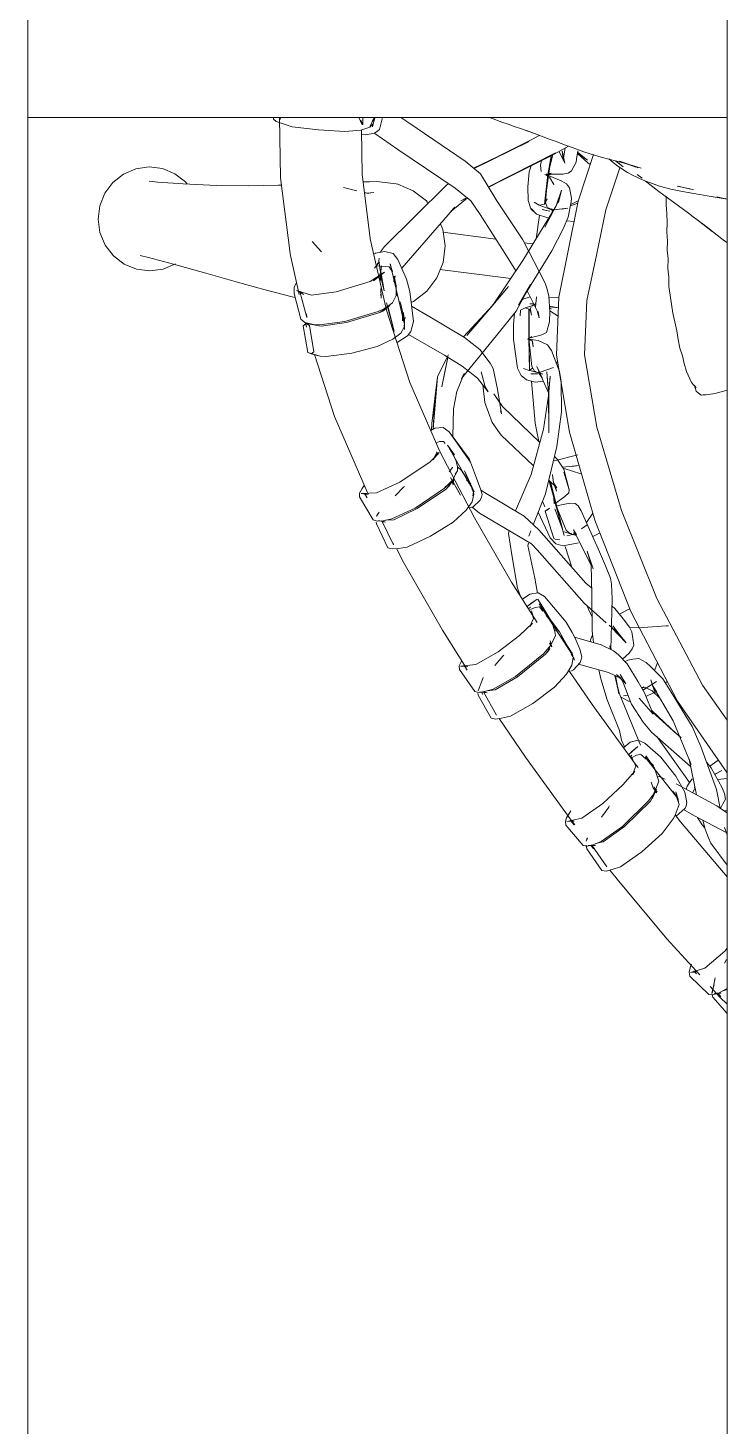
# Model space of a CAD drawing. Header units: millimetres. Extents: x -67152 to -48359, y -6192 to 21191.
# Drawn here: x -64754 to -64482, y 1836 to 2379 of the extents above; entities that cross this region are included whole.
import ezdxf

# ---------------------------------------------------------------- set-up
doc = ezdxf.new("R2010")
doc.units = ezdxf.units.MM
doc.layers.add('G-IMPT', color=8, linetype='Continuous', lineweight=9)
doc.layers.add('I-FURN', color=30, linetype='Continuous', lineweight=9)

# ---------------------------------------------------------------- blocks, each defined once
blk = doc.blocks.new('PM_001 - PM_001-3564975-Nivel 1 Oficinas')
at = {"layer": 'I-FURN'}
for p, q in [((1257.14, -1900), (1257.14, 400)), ((1528.57, 400), (1528.57, -1900)), ((1528.57, -1400), (1257.14, -1400))]:
    blk.add_line(p, q, dxfattribs=at)
blk = doc.blocks.new('S_009 - SILLON_ICV__DWG-V26-Nivel 1 Oficinas')
at = {"layer": 'G-IMPT'}
for p, q in [((285.89, 307.85), (290.72, 309.78)), ((295.9, 310.41), (290.72, 309.78)), ((301.09, 309.64), (295.9, 310.41)), ((305.92, 307.59), (301.09, 309.64)), ((281.75, 304.71), (278.55, 300.61)), ((281.75, 304.71), (285.89, 307.85)), ((305.92, 307.59), (310.06, 304.34)), ((310.06, 304.34), (313.26, 300.15)), ((276.56, 295.79), (278.55, 300.61)), ((283.51, 298.19), (285.63, 300.75)), ((315.25, 295.28), (313.26, 300.15)), ((276.56, 295.79), (275.87, 290.61)), ((283.51, 298.19), (276.98, 290.68)), ((315.94, 290.08), (315.25, 295.28)), ((268.3, 281.1), (276.98, 290.68)), ((276.02, 289.51), (275.87, 290.61)), ((315.94, 290.08), (315.25, 284.9)), ((232.34, 282.44), (248.62, 265.6)), ((234.47, 283.71), (233.99, 284.09)), ((234.47, 283.71), (234.32, 282.31)), ((306.77, 280.03), (308.5, 282.89)), ((313.26, 280.09), (315.25, 284.9)), ((231.43, 276.4), (234.32, 282.31)), ((232.27, 282.09), (233.01, 281.81)), ((232.28, 282.38), (233.01, 281.81)), ((259.73, 272.32), (268.3, 281.1)), ((301.78, 271.33), (306.77, 280.03)), ((310.07, 275.98), (313.26, 280.09)), ((231.43, 276.4), (225.06, 268.34)), ((259.73, 272.32), (251.35, 264.26)), ((301.09, 270.91), (305.93, 272.84)), ((310.07, 275.98), (305.93, 272.84)), ((218.25, 260.76), (225.06, 268.34)), ((295.36, 260.01), (301.78, 271.33)), ((218.25, 260.76), (213.43, 256.66)), ((248.62, 265.6), (266.82, 242.22)), ((251.35, 264.26), (250.36, 263.36)), ((208.35, 254.99), (206.32, 256.12)), ((207.25, 256.08), (206.33, 256.43)), ((206.33, 256.43), (207.96, 255.91)), ((206.9, 256.01), (209.45, 254.38)), ((207.25, 256.08), (209.83, 255.13)), ((211.44, 257.56), (209.47, 259.57)), ((210.19, 255.07), (213.43, 256.66)), ((210.54, 260.64), (211.66, 257.85)), ((211.44, 257.56), (210.76, 259.43)), ((225.31, 244.08), (213.19, 256.57)), ((213.46, 254.04), (214.33, 255.4)), ((295.36, 260.01), (289.35, 249.26)), ((208.18, 251.78), (204.07, 254.17)), ((208.18, 251.78), (208.97, 251.86)), ((210.19, 255.07), (208.35, 254.99)), ((210.59, 251.9), (208.65, 241.16)), ((208.95, 254.73), (209.45, 254.38)), ((210.61, 252.06), (208.97, 251.86)), ((213.46, 254.04), (210.61, 252.06)), ((193.37, 219.52), (198.38, 245.52)), ((199.03, 249.13), (198.38, 245.52)), ((233.97, 245.7), (231.29, 241.14)), ((289.35, 249.26), (283.64, 239.15)), ((203.52, 214.91), (208.65, 241.16)), ((225.28, 240.15), (223.22, 238.14)), ((225.28, 240.15), (227.05, 241.85)), ((241.27, 223.58), (225.31, 244.08)), ((257.67, 234.07), (257.4, 239.44)), ((267.29, 241.55), (266.82, 242.22)), ((267.29, 241.55), (275.57, 228.43)), ((278.12, 229.75), (283.64, 239.15)), ((218.55, 232.22), (222.52, 237.35)), ((222.52, 237.35), (223.22, 238.14)), ((227.01, 235.96), (228.99, 237.65)), ((228.88, 237.39), (227.01, 235.96)), ((228.68, 237.08), (229.62, 238.54)), ((228.68, 237.08), (229.71, 238.42)), ((228.99, 237.65), (229.67, 238.48)), ((215.76, 225.7), (218.22, 231.67)), ((218.22, 231.67), (218.55, 232.22)), ((272.34, 224.85), (275.2, 230.29)), ((273.47, 232.36), (275.04, 231.81)), ((274.4, 227.29), (275.2, 230.29)), ((274.54, 229.11), (274.4, 227.29)), ((279.76, 220.11), (274.54, 229.11)), ((276.63, 230.17), (275.04, 231.81)), ((281.89, 221.17), (276.63, 230.17)), ((277.47, 228.73), (278.12, 229.75)), ((172.51, 220.17), (174.36, 224.12)), ((174.67, 224.77), (174.36, 224.12)), ((214.89, 219.29), (215.76, 225.7)), ((255.91, 200.2), (240.79, 224.25)), ((240.79, 224.25), (241.27, 223.58)), ((264.68, 219.04), (272.34, 224.85)), ((171.46, 217.85), (170.37, 215.58)), ((171.46, 217.85), (172.51, 220.17)), ((193.37, 219.52), (192.63, 211.75)), ((205.49, 218.1), (204.11, 217.92)), ((205.49, 218.1), (238.96, 218.17)), ((214.89, 219.29), (215, 218.5)), ((238.96, 218.17), (241.56, 217.84)), ((243.29, 218.83), (240.26, 216.73)), ((243.29, 218.83), (243.73, 219.02)), ((252.51, 212.5), (264.68, 219.04)), ((278.22, 213.76), (281.66, 218.61)), ((279.76, 220.11), (278.86, 221.13)), ((279.92, 216.27), (281.73, 219.24)), ((281.25, 217.16), (281.66, 218.61)), ((281.66, 218.61), (281.41, 218.38)), ((281.55, 218.95), (282.48, 217.48)), ((281.66, 218.61), (283.05, 218.71)), ((281.89, 221.17), (281.73, 219.24)), ((289.08, 210.14), (283.05, 218.71)), ((166.26, 207.07), (169.26, 213.32)), ((192.95, 215.09), (168.49, 206.97)), ((170.37, 215.58), (169.26, 213.32)), ((170.41, 207.4), (192.97, 215.29)), ((170.41, 207.4), (192.95, 215.06)), ((203.52, 214.91), (202.74, 207.06)), ((238.58, 213.92), (240.26, 216.73)), ((238.84, 210.99), (238.58, 213.92)), ((242.13, 211.85), (243.64, 209.06)), ((242.13, 211.85), (254.89, 191.32)), ((244.27, 212.53), (243.25, 211.35)), ((244.43, 215.8), (243.61, 216.56)), ((244.43, 215.8), (249.3, 209.32)), ((246.52, 215.13), (244.45, 212.73)), ((244.58, 215.38), (245.57, 215.51)), ((247.67, 215.08), (244.58, 215.38)), ((246.81, 212.3), (245.13, 213.73)), ((245.13, 213.73), (247.83, 211.75)), ((246.01, 211.25), (252.51, 212.5)), ((246.81, 212.3), (251.27, 206.1)), ((270.26, 207.77), (278.22, 213.76)), ((270.46, 208.54), (278.3, 214.6)), ((278.3, 214.6), (279.92, 216.27)), ((281.25, 217.16), (287.29, 208.61)), ((168.16, 211.07), (165.23, 204.79)), ((168.49, 206.97), (165.73, 206.1)), ((168.16, 211.07), (166.26, 207.07)), ((195.55, 199.99), (192.63, 211.75)), ((203.83, 200.75), (202.74, 207.06)), ((202.9, 208.66), (203.79, 208.94)), ((203.34, 209.1), (205.46, 209.79)), ((205.46, 209.79), (203.37, 209.09)), ((211.07, 209.6), (203.79, 208.94)), ((208.79, 209.68), (211.07, 209.6)), ((208.79, 209.68), (240.21, 207.51)), ((218.2, 206.88), (217.3, 209.09)), ((222.15, 201.73), (218.2, 206.88)), ((238.84, 210.99), (241.89, 203.26)), ((243.64, 209.06), (243.25, 211.35)), ((246.12, 205.91), (244.11, 207.24)), ((246.5, 204.2), (244.41, 207.42)), ((246.12, 205.91), (244.41, 207.42)), ((246.01, 211.25), (251.35, 211.8)), ((247.83, 211.75), (251.35, 211.8)), ((249.33, 210.37), (247.83, 211.75)), ((249.42, 210.01), (247.83, 211.75)), ((249.3, 209.32), (251.27, 206.1)), ((254.09, 204.93), (251.51, 207.74)), ((270.26, 207.77), (258.34, 201.37)), ((270.46, 208.54), (258.5, 202.11)), ((289.08, 210.14), (286.71, 205.73)), ((288.47, 208.84), (286.71, 205.73)), ((288.56, 208.83), (286.71, 205.73)), ((288.56, 208.83), (287.29, 208.61)), ((299.38, 185.2), (287.8, 207.81)), ((289.08, 210.14), (288.47, 208.84)), ((289.08, 210.14), (288.56, 208.83)), ((164.2, 202.51), (163.16, 200.25)), ((165.23, 204.79), (164.2, 202.51)), ((166.3, 197.06), (194.04, 206.07)), ((166.3, 197.06), (194.09, 205.87)), ((194.06, 205.98), (168.31, 197.37)), ((206.34, 189.72), (218.98, 206.09)), ((222.15, 201.73), (227.27, 197.75)), ((244.32, 198.95), (241.89, 203.26)), ((246.5, 204.2), (249.13, 201.55)), ((248.9, 201.76), (248.91, 200.95)), ((249.13, 201.55), (252.2, 200.54)), ((253.02, 206.15), (254.09, 204.93)), ((258.34, 201.37), (253.67, 200.57)), ((257.35, 200.99), (253.67, 200.57)), ((257.25, 196.52), (253.87, 202.22)), ((254.34, 201), (255.5, 200.92)), ((254.34, 201), (259.67, 192.25)), ((254.45, 200.89), (255.98, 201.2)), ((255.5, 200.92), (257.35, 200.99)), ((255.98, 201.2), (258.5, 202.11)), ((277.26, 197.94), (285.15, 204.01)), ((286.71, 205.73), (285.15, 204.01)), ((161.1, 195.73), (160.06, 193.47)), ((160.87, 195.19), (168.31, 197.37)), ((161.1, 195.73), (162.13, 197.99)), ((163.16, 200.25), (162.13, 197.99)), ((166.18, 192.84), (162.32, 195.62)), ((163.86, 195.76), (166.18, 192.84)), ((163.86, 195.76), (166.53, 191.65)), ((164.93, 196.38), (166.53, 191.65)), ((174.33, 193.16), (167.63, 197.18)), ((168.34, 197.23), (174.33, 193.16)), ((168.63, 196.95), (183.36, 185.96)), ((173.79, 197.66), (172.24, 198.69)), ((173.79, 197.66), (175.28, 195.84)), ((176.54, 200.13), (178.67, 199.01)), ((183.17, 195.22), (178.67, 199.01)), ((195.55, 199.99), (199.2, 182.09)), ((207.79, 183.37), (203.83, 200.75)), ((230.09, 196.75), (214.95, 177.14)), ((227.27, 197.75), (233.25, 195.25)), ((244.32, 198.95), (251.61, 189.69)), ((246.07, 195.18), (246.99, 195.55)), ((250.04, 198.31), (249.8, 198.92)), ((250.04, 198.31), (253.82, 192.43)), ((254.45, 200.89), (252.2, 200.54)), ((255.91, 200.2), (269.31, 173.89)), ((259.67, 192.25), (257.25, 196.52)), ((277.26, 197.94), (268.46, 192.74)), ((160.06, 193.47), (158.18, 189.45)), ((159.51, 186.18), (160.02, 191.11)), ((159.51, 186.18), (160.24, 190.94)), ((159.58, 191.44), (162.17, 189.5)), ((160.4, 190.82), (160.16, 185.39)), ((173.95, 192.97), (170.15, 189.13)), ((174.4, 192.64), (172.24, 187.49)), ((173.05, 192.67), (174.66, 193.68)), ((174.04, 192.91), (173.6, 192.36)), ((174.66, 193.68), (174.31, 193.26)), ((182.68, 186.08), (174.33, 193.16)), ((174.33, 193.16), (183.36, 185.96)), ((175.14, 194.02), (174.47, 192.8)), ((175.14, 194.02), (174.66, 191.97)), ((175.38, 188.73), (174.66, 191.97)), ((183.17, 195.22), (186.94, 191.4)), ((186.94, 191.4), (188.43, 188.42)), ((233.25, 195.25), (239.66, 194.36)), ((239.66, 194.36), (246.07, 195.18)), ((245.89, 186.44), (247.89, 194.42)), ((254.17, 192.25), (251.79, 194.88)), ((253.91, 192.56), (251.79, 194.88)), ((252.7, 193.22), (254.08, 192.3)), ((252.77, 194.46), (254.46, 192.87)), ((252.77, 194.46), (253.46, 193.68)), ((253.82, 192.43), (255.47, 190.8)), ((254.17, 192.25), (254.89, 191.32)), ((254.89, 191.32), (254.4, 191.75)), ((254.89, 191.32), (255.44, 191.12)), ((258.23, 189.97), (255.47, 190.8)), ((256.29, 189.94), (255.49, 190.82)), ((255.63, 190.6), (256.29, 189.94)), ((262.16, 190.45), (258.23, 189.97)), ((262.16, 190.45), (268.46, 192.74)), ((157.1, 187.21), (154.93, 183.35)), ((156.36, 186.14), (173.26, 177.52)), ((157.1, 187.21), (158.18, 189.45)), ((160.16, 185.39), (160.02, 184.27)), ((162.17, 189.5), (163.23, 188.76)), ((163.23, 188.76), (166.86, 187.65)), ((166.86, 187.65), (168.39, 187.98)), ((170.15, 189.13), (168.39, 187.98)), ((172.24, 187.49), (171.76, 185.44)), ((171.76, 185.44), (172.03, 183.59)), ((179.03, 182.53), (174.95, 185.11)), ((174.95, 185.11), (180.64, 182.19)), ((175.38, 188.73), (175.11, 189.54)), ((181.16, 186.7), (183.28, 185.79)), ((182.68, 186.08), (183.44, 184.36)), ((185.08, 187.1), (182.71, 181.7)), ((185.08, 187.1), (183.28, 185.79)), ((183.82, 182.57), (185.45, 185.11)), ((185.08, 187.1), (184.85, 186.63)), ((184.94, 184.23), (185.45, 185.11)), ((185.08, 187.1), (185.65, 189.3)), ((186.05, 180.9), (188.38, 185.39)), ((188.38, 185.39), (188.25, 188.45)), ((188.25, 188.45), (188.3, 185.56)), ((188.43, 188.42), (188.3, 185.56)), ((241.95, 171.22), (245.89, 186.44)), ((251.61, 189.69), (255.07, 187.62)), ((252.36, 171.88), (256.54, 187.45)), ((257.25, 187.36), (255.07, 187.62)), ((261.93, 188.38), (257.25, 187.36)), ((299.38, 185.2), (311.14, 155.58)), ((154.93, 183.35), (150.26, 175.25)), ((153.36, 180.71), (153.12, 178.53)), ((172.03, 183.59), (174.35, 180.23)), ((175.44, 179.22), (174.35, 180.23)), ((178.09, 178.37), (182.49, 181.91)), ((179.99, 179.86), (178.09, 178.37)), ((178.44, 182.93), (180.64, 182.19)), ((178.44, 182.93), (189.66, 179.47)), ((204.76, 176.41), (180.64, 182.19)), ((180.64, 182.19), (189.66, 179.47)), ((182.53, 181.74), (182.77, 182.79)), ((182.77, 182.79), (183.29, 181.56)), ((182.86, 182.71), (183.52, 184.16)), ((183.82, 182.57), (184.94, 184.23)), ((195.18, 178.71), (187.76, 184.33)), ((199.57, 180.95), (197.42, 178.17)), ((204.95, 164), (199.2, 182.09)), ((209.58, 175.46), (207.79, 183.37)), ((150.26, 175.25), (147.01, 169.27)), ((151.01, 177.14), (148.16, 171.05)), ((149.07, 173.17), (151.01, 177.14)), ((149.93, 175.15), (149.92, 175.12)), ((152.01, 178.35), (151.52, 174.53)), ((151.91, 178.18), (151.52, 174.53)), ((151.89, 171.9), (152.79, 176.27)), ((168.04, 167.52), (152.78, 175.18)), ((152.79, 176.27), (153.12, 178.53)), ((176.33, 178.61), (173.22, 177.56)), ((189.13, 166.96), (173.26, 177.52)), ((173.92, 177.08), (176.71, 178.36)), ((175.44, 179.22), (180.43, 175.83)), ((181.95, 175.24), (180.03, 173.02)), ((180.43, 175.83), (185.1, 174.01)), ((194.17, 171.06), (185.1, 174.01)), ((204.76, 176.41), (225.37, 172.36)), ((214.95, 177.14), (213.11, 174.77)), ((269.31, 173.89), (280.05, 146.66)), ((149.07, 173.17), (147.01, 169.27)), ((147.88, 170.86), (147.73, 170.17)), ((148.16, 171.05), (148.94, 172.85)), ((149.48, 166.29), (149.73, 168.64)), ((149.76, 165.44), (151.21, 169.71)), ((151.21, 169.71), (151.89, 171.9)), ((194.17, 171.06), (218.3, 165.34)), ((215.95, 173.22), (225.37, 172.36)), ((215.95, 173.22), (240.75, 171.22)), ((225.37, 172.36), (240.75, 171.22)), ((225.37, 172.36), (242.09, 171.75)), ((241.95, 171.22), (241.06, 163.68)), ((252.36, 171.88), (250.49, 164.1)), ((253.27, 170.28), (251.11, 170.9)), ((256.28, 167.59), (251.99, 170.34)), ((261.77, 164.01), (251.99, 170.33)), ((260.13, 167.87), (253.27, 170.28)), ((149.76, 165.44), (146.87, 159.27)), ((148.82, 163.37), (146.87, 159.27)), ((149.76, 165.44), (147.84, 161.33)), ((149.76, 165.44), (148.82, 163.37)), ((149.31, 164.48), (149.1, 162.46)), ((168.04, 167.52), (183.09, 157.69)), ((189.13, 166.96), (205.04, 156.4)), ((206.02, 161.92), (204.95, 164)), ((218.3, 165.34), (209.34, 167.75)), ((220.59, 164.29), (209.34, 167.75)), ((214.72, 158.68), (211.94, 166.85)), ((212.79, 164.34), (215.44, 165.72)), ((215.44, 165.72), (216.01, 165.75)), ((217.2, 162.75), (219.03, 163.4)), ((219.03, 163.4), (220.71, 161.95)), ((220.59, 164.29), (230.05, 163.3)), ((225.02, 161.38), (221.54, 164.19)), ((254.13, 160.81), (230.05, 163.3)), ((241.98, 157.1), (241.06, 163.68)), ((249.54, 156.48), (250.49, 164.1)), ((261.77, 164.01), (256.28, 167.59)), ((275.77, 154.74), (260.13, 167.87)), ((266.95, 162.65), (260.13, 167.87)), ((260.13, 167.87), (274.61, 156.57)), ((144.6, 155.33), (146.87, 159.27)), ((147.84, 161.33), (146.87, 159.27)), ((148.51, 158), (148.2, 155.66)), ((148.51, 158), (149.1, 162.46)), ((183.09, 157.69), (198.21, 147.89)), ((207.75, 159.09), (205.18, 156.28)), ((207.45, 159.43), (206.02, 161.92)), ((207.45, 159.43), (211.48, 154.96)), ((211.04, 162.74), (214.11, 160.12)), ((213.24, 161.07), (214.98, 161.43)), ((213.74, 161.55), (214.84, 162.6)), ((217.2, 162.75), (214.4, 161.17)), ((214.57, 158.2), (216.14, 156.18)), ((214.72, 158.68), (216.14, 156.18)), ((216.84, 160.81), (215.31, 161.32)), ((216.16, 160.89), (217.48, 158.97)), ((217.2, 162.75), (216.32, 160.95)), ((217.48, 158.97), (216.32, 160.95)), ((224.61, 153.32), (216.6, 161.37)), ((233.15, 144.32), (216.6, 161.37)), ((224.61, 153.32), (216.84, 160.81)), ((217.2, 162.75), (216.85, 162.52)), ((229.13, 157.26), (225.02, 161.38)), ((254.13, 160.81), (251.97, 161.42)), ((251.97, 161.42), (258.99, 158.52)), ((264.56, 154.7), (258.99, 158.52)), ((275.77, 154.74), (266.95, 162.65)), ((311.59, 157.86), (310.17, 158.09)), ((311.59, 157.86), (313.61, 157.32)), ((138.56, 148.9), (141.5, 153.65)), ((141.99, 154.44), (139.55, 150.72)), ((141.54, 153.71), (141.99, 154.44)), ((142.11, 151.51), (144.6, 155.33)), ((147.42, 150.98), (147.8, 153.32)), ((147.8, 153.32), (148.2, 155.66)), ((147.85, 154.72), (150.16, 152.34)), ((152.31, 149.75), (150.16, 152.34)), ((221.53, 141.14), (205.04, 156.4)), ((210.08, 156.51), (208.07, 153.61)), ((208.09, 153.58), (210.18, 156.4)), ((210.24, 155.28), (210.54, 156)), ((210.58, 155.95), (210.24, 155.28)), ((211.26, 155.2), (210.39, 151.46)), ((214.41, 152.24), (211.48, 154.96)), ((214.41, 152.24), (218.13, 150.13)), ((224.43, 153.3), (220.01, 150.84)), ((224.71, 153.01), (222.59, 150.18)), ((224.79, 153.5), (223.23, 153.04)), ((225.09, 153.51), (224.35, 151.73)), ((224.95, 153.24), (224.35, 151.73)), ((224.79, 153.5), (224.46, 153.25)), ((231.49, 144.83), (224.61, 153.32)), ((224.61, 153.32), (233.15, 144.32)), ((225.09, 153.51), (224.95, 153.24)), ((229.13, 157.26), (235.86, 148.3)), ((242.56, 154.86), (241.98, 157.1)), ((247.19, 148.02), (242.56, 154.86)), ((249.83, 152.09), (246.85, 157.28)), ((249.54, 156.48), (250.41, 149.83)), ((249.83, 152.09), (250.41, 149.83)), ((249.96, 153.28), (254.21, 147.8)), ((264.56, 154.7), (272.39, 147.31)), ((272.05, 149.58), (272.6, 152.4)), ((275, 154.52), (272.6, 152.4)), ((274.61, 156.57), (276.38, 154.91)), ((275, 154.52), (276.75, 155.02)), ((308.85, 152.75), (299.54, 149.26)), ((308.85, 152.75), (313.24, 156.83)), ((311.38, 154.85), (311.14, 155.58)), ((311.57, 154.54), (313.24, 156.83)), ((311.57, 154.54), (312.25, 155.91)), ((312.25, 155.91), (312.74, 153.92)), ((314.6, 156.31), (313.61, 157.32)), ((314.6, 156.31), (317.09, 146.24)), ((138.18, 145.98), (142.11, 151.51)), ((138.56, 148.9), (139.55, 150.72)), ((146.73, 146.28), (147.07, 148.63)), ((147.07, 148.63), (147.42, 150.98)), ((152.31, 149.75), (154.91, 147.1)), ((154.91, 147.1), (157.34, 144.74)), ((213.75, 133.54), (198.21, 147.89)), ((218.13, 150.13), (220.01, 150.84)), ((221.17, 146.42), (222.59, 150.18)), ((224.37, 151.61), (224.35, 151.73)), ((225.71, 149.87), (224.35, 151.73)), ((224.37, 151.61), (225.71, 149.87)), ((235.86, 148.3), (236.92, 145.28)), ((247.19, 148.02), (252.81, 140.21)), ((249.91, 145.45), (249.37, 147.71)), ((250.51, 141.84), (249.37, 147.71)), ((257.67, 140.3), (254.21, 147.8)), ((272.05, 149.58), (274.01, 136.66)), ((272.05, 149.58), (274.61, 135.32)), ((272.05, 149.58), (272.68, 145.96)), ((277.43, 149.56), (276.29, 148.44)), ((276.29, 148.44), (276.38, 147.51)), ((278.67, 150.16), (277.43, 149.56)), ((280.05, 146.66), (288.8, 118.94)), ((280.49, 146.68), (284.28, 146.27)), ((280.49, 146.68), (285.55, 146.51)), ((284.28, 146.27), (281.03, 147.28)), ((281.03, 147.28), (281.45, 146.57)), ((281.06, 147.57), (281.45, 146.57)), ((285.55, 146.51), (299.54, 149.26)), ((299.37, 146.86), (299.85, 146.83)), ((299.85, 146.83), (304.57, 146.82)), ((313.41, 146.72), (315.22, 146.29)), ((313.91, 146.75), (315.22, 146.29)), ((135.52, 142.28), (131.9, 137.19)), ((138.18, 145.98), (135.52, 142.28)), ((146.08, 141.57), (145.11, 134.75)), ((146.08, 141.57), (145.74, 139.22)), ((146.08, 141.57), (146.4, 143.93)), ((146.73, 146.28), (146.4, 143.93)), ((159.8, 141.94), (157.34, 144.74)), ((159.8, 141.94), (162.29, 139.62)), ((221.65, 143.78), (221.17, 146.42)), ((225.29, 135.82), (221.65, 143.78)), ((230.09, 143.49), (234.15, 132.98)), ((230.09, 143.49), (231.75, 138.84)), ((233.02, 144.13), (230.49, 139.68)), ((230.49, 139.68), (231.28, 141.49)), ((231.75, 138.84), (231.28, 141.49)), ((231.49, 144.83), (232.01, 142.86)), ((231.6, 142.29), (232.01, 142.86)), ((231.75, 144.13), (233.27, 144.45)), ((233.74, 143.04), (231.9, 141.15)), ((233.26, 142.48), (231.9, 141.15)), ((233.02, 144.13), (233.27, 144.45)), ((233.26, 142.48), (233.74, 143.04)), ((233.27, 144.45), (234.31, 146.62)), ((234.85, 139.62), (236.59, 142.63)), ((236.59, 142.63), (236.92, 145.28)), ((250.13, 121.71), (250.51, 141.84)), ((252.81, 140.21), (252.22, 141.29)), ((274.61, 135.32), (272.68, 145.96)), ((276.26, 146.37), (281.7, 126.28)), ((276.26, 146.37), (276.96, 141.76)), ((278.27, 139.6), (276.48, 144.24)), ((276.66, 144.8), (276.96, 141.76)), ((302.37, 137.88), (311.72, 141.36)), ((313.81, 142.73), (311.4, 140.59)), ((314.6, 143.25), (311.72, 141.36)), ((314.33, 142.25), (315.94, 144.62)), ((314.33, 142.25), (315.05, 143.54)), ((314.6, 143.25), (316.37, 144.78)), ((315.21, 142.78), (314.96, 143.56)), ((315.05, 143.54), (318.49, 133.8)), ((316.37, 144.78), (317.09, 146.24)), ((316.94, 144.77), (317.31, 144.3)), ((320.73, 134.55), (317.31, 144.3)), ((134.05, 140.66), (131.88, 137.21)), ((134.05, 140.66), (131.93, 137.16)), ((144.47, 130.04), (145.4, 136.87)), ((145.74, 139.22), (144.79, 132.39)), ((145.4, 136.87), (144.79, 132.39)), ((145.11, 134.75), (145.74, 139.22)), ((164.45, 137), (162.29, 139.62)), ((164.45, 137), (167.12, 134.4)), ((239.13, 116.49), (221.53, 141.14)), ((223.76, 139.16), (223, 139.08)), ((225.29, 135.82), (227.62, 132.51)), ((225.76, 138.56), (230.67, 140.99)), ((225.76, 138.56), (227.93, 139.61)), ((228.77, 139.19), (234.92, 132.09)), ((228.77, 139.19), (232.25, 135.15)), ((234.94, 132.11), (229.02, 137.12)), ((230.85, 135.53), (229.02, 137.12)), ((232.35, 137.64), (234.85, 139.62)), ((246.16, 128.33), (235.59, 140.89)), ((257.67, 140.3), (258.75, 134.36)), ((274.01, 136.66), (274.61, 135.32)), ((278.27, 139.6), (279.48, 137.66)), ((279.38, 135.36), (279.35, 137.66)), ((280.54, 136.51), (279.48, 137.66)), ((280.54, 136.51), (284.51, 135.39)), ((280.54, 136.51), (282.76, 135.92)), ((280.54, 136.51), (282.09, 136.29)), ((280.86, 138.77), (280.97, 138.85)), ((283.03, 138.6), (280.97, 138.85)), ((284.3, 136.62), (286.38, 128.98)), ((284.3, 136.62), (285.9, 130.88)), ((288.47, 134.7), (301.94, 137.21)), ((288.83, 135.34), (302.37, 137.88)), ((301.94, 137.21), (311.4, 140.59)), ((144.17, 127.69), (145.07, 134.52)), ((144.47, 130.04), (145.07, 134.52)), ((169.28, 131.77), (167.12, 134.4)), ((169.28, 131.77), (171.88, 129.15)), ((230.26, 110.29), (213.75, 133.54)), ((235.84, 124.2), (227.62, 132.51)), ((245.09, 121.94), (234.19, 132.88)), ((235.26, 131.71), (234.19, 132.88)), ((234.94, 132.11), (245.42, 124.41)), ((245.09, 121.94), (235.26, 131.71)), ((258.26, 117.06), (258.75, 134.36)), ((274.61, 135.32), (277.32, 129.4)), ((281.7, 126.28), (278.66, 134.63)), ((278.66, 134.63), (282.04, 126.33)), ((279.38, 135.36), (280.96, 129.61)), ((279.38, 135.36), (279.82, 133.47)), ((279.38, 135.36), (279.94, 132.16)), ((279.82, 133.47), (281.37, 127.69)), ((280.53, 131.6), (280.44, 129.3)), ((285.57, 133.91), (283.65, 135.37)), ((283.65, 135.37), (287.37, 134.65)), ((283.65, 135.37), (288.47, 134.7)), ((283.65, 135.37), (285.53, 135.16)), ((284.51, 135.39), (288.83, 135.34)), ((284.88, 135.39), (285.57, 133.91)), ((287.37, 134.65), (285.53, 135.16)), ((286.38, 128.98), (285.9, 130.88)), ((287.95, 135.47), (288.83, 135.34)), ((287.99, 135.38), (288.83, 135.34)), ((318.05, 131.47), (315.29, 129.39)), ((318.05, 131.47), (319.91, 133.05)), ((318.07, 134.28), (318.49, 133.8)), ((320.54, 126.01), (318.64, 131.98)), ((319.91, 133.05), (320.73, 134.55)), ((143.86, 125.34), (144.17, 127.69)), ((171.88, 129.15), (173.93, 126.41)), ((173.93, 126.41), (176.01, 123.54)), ((250.15, 122.36), (246.16, 128.33)), ((279.37, 125), (277.32, 129.4)), ((279.13, 123.22), (279.43, 125.02)), ((279.37, 125), (280.21, 123.3)), ((281.37, 127.69), (282.5, 125.67)), ((281.49, 127.5), (282.04, 126.33)), ((282.04, 126.33), (283.17, 125.5)), ((285, 124.07), (282.5, 125.67)), ((295.82, 123.66), (305.89, 125.97)), ((315.29, 129.39), (305.89, 125.97)), ((328.4, 96.97), (320.54, 126.01)), ((178.12, 120.78), (176.01, 123.54)), ((178.12, 120.78), (179.9, 117.77)), ((246.55, 115.96), (235.84, 124.2)), ((245.42, 124.41), (261.27, 115.34)), ((279.13, 123.22), (274.64, 105.82)), ((281.16, 122.77), (280.21, 123.3)), ((282.34, 122.33), (281.16, 122.77)), ((282.34, 122.33), (286.08, 122.41)), ((285, 124.07), (288.98, 123.36)), ((287.49, 123.11), (286.08, 122.41)), ((286.49, 122.61), (286.12, 118.94)), ((288.98, 123.36), (295.82, 123.66)), ((179.9, 117.77), (181.87, 114.87)), ((183.94, 112.06), (181.87, 114.87)), ((239.13, 116.49), (256.32, 85.27)), ((246.55, 115.96), (262.77, 106.08)), ((275.63, 109.65), (261.27, 115.34)), ((280.23, 96.18), (286.12, 118.94)), ((288.8, 118.94), (296.24, 91.14)), ((185.8, 109.17), (183.94, 112.06)), ((185.8, 109.17), (187.15, 106.39)), ((246.39, 80.56), (230.26, 110.29)), ((251.27, 112.73), (243.12, 107.86)), ((245.75, 104.7), (250.67, 108.7)), ((249.96, 112.45), (249.99, 113.87)), ((250.39, 110.16), (249.96, 112.45)), ((250.39, 110.16), (250.84, 107.81)), ((257.43, 106.93), (255.45, 109.45)), ((257.43, 106.93), (255.66, 109.34)), ((257.92, 104.65), (258.04, 108.97)), ((258.03, 108.86), (261.36, 102.79)), ((261.27, 102.75), (258.03, 108.83)), ((187.15, 106.39), (188.89, 103.81)), ((190.32, 100.95), (188.89, 103.81)), ((247.92, 106.31), (245.75, 104.7)), ((247.53, 101.84), (250.58, 107.85)), ((250.84, 107.81), (255.13, 100.71)), ((254.45, 101.66), (251.73, 107.01)), ((251.73, 107.01), (255.13, 100.71)), ((257.43, 106.93), (258.88, 103.83)), ((257.43, 106.93), (257.92, 104.65)), ((258.88, 103.83), (257.94, 105.4)), ((258.01, 108.13), (262.72, 100.52)), ((268.98, 89.54), (258.01, 108.04)), ((262.72, 100.52), (260.38, 104.07)), ((262.77, 106.08), (274.53, 100.94)), ((265.47, 104.9), (266.45, 102.75)), ((274.46, 98.01), (274.64, 105.82)), ((283.78, 105.37), (282.76, 105.96)), ((288.71, 98.63), (283.78, 105.37)), ((192.04, 96.52), (190.32, 100.95)), ((254.45, 101.66), (255.13, 100.71)), ((255.13, 100.71), (256.07, 99.94)), ((258.09, 100.08), (256.07, 99.94)), ((258.09, 100.08), (262.21, 100.75)), ((262.93, 99.75), (258.52, 96.84)), ((263.01, 100.99), (261.36, 102.79)), ((268.98, 89.54), (262.72, 100.52)), ((262.72, 100.52), (267, 90.45)), ((267.76, 91.67), (264.29, 99.42)), ((267.52, 101.37), (265.52, 100.97)), ((266.77, 101.14), (265.52, 100.97)), ((267.52, 101.37), (272.7, 91.47)), ((269.71, 103.03), (273.56, 92.71)), ((274.46, 98.01), (276.11, 70.46)), ((278.94, 99.02), (276.88, 100)), ((288.71, 98.63), (296.32, 87.84)), ((192.19, 93.8), (192, 95)), ((192, 95), (193.18, 92.89)), ((192.04, 96.52), (192.19, 93.8)), ((193.18, 92.89), (192.96, 91.73)), ((257, 93.87), (257.25, 95.32)), ((257, 93.87), (257.53, 91.58)), ((258.52, 96.84), (257.25, 95.32)), ((273.58, 89.43), (273.56, 92.71)), ((280.43, 92.98), (280.23, 96.18)), ((280.43, 92.98), (282.04, 65.45)), ((281.68, 96.75), (280.91, 97.28)), ((281.68, 96.75), (288.76, 85.8)), ((328.4, 96.97), (332.26, 80.07)), ((186.42, 85.81), (188.61, 87.21)), ((190.69, 88.63), (188.61, 87.21)), ((190.69, 88.63), (191.44, 89.18)), ((191.44, 89.18), (192.17, 89.94)), ((192.17, 89.94), (192.76, 90.45)), ((192.76, 90.45), (192.96, 91.73)), ((254.94, 87.78), (259.32, 86.96)), ((263.82, 75.37), (257.53, 91.58)), ((264.85, 88.51), (269.68, 74.13)), ((264.85, 88.51), (265.45, 86.26)), ((265.76, 87.72), (265.12, 86.95)), ((268.33, 88.69), (265.36, 86.77)), ((265.76, 87.72), (265.51, 86.54)), ((265.72, 86.15), (267.96, 90.51)), ((266.4, 88.04), (266.87, 88.39)), ((267, 90.45), (266.9, 88.46)), ((267.07, 83.53), (272.06, 86.93)), ((272.53, 90.94), (271.39, 89.52)), ((272.06, 86.93), (272.24, 87.09)), ((273.58, 89.43), (272.24, 87.09)), ((272.7, 91.47), (272.53, 90.94)), ((300.32, 73.03), (296.24, 91.14)), ((296.32, 87.84), (297.65, 84.88)), ((186.42, 85.81), (184.39, 84.7)), ((256.32, 85.27), (271.57, 50.28)), ((262.43, 86.64), (259.81, 86.12)), ((261.92, 86.48), (259.81, 86.12)), ((271.77, 86.17), (275.61, 78.77)), ((288.76, 85.8), (292.14, 81.03)), ((294.54, 82.83), (291.97, 80.91)), ((297.96, 83.5), (294.54, 82.83)), ((328.66, 78.39), (333.31, 82.07)), ((331.48, 79.93), (333.31, 82.07)), ((333.68, 82.52), (331.66, 83.22)), ((333.68, 82.52), (334.63, 81.45)), ((246.39, 80.56), (260.87, 46.82)), ((261.49, 81.37), (258.46, 80.35)), ((266.99, 78.88), (270.13, 72.38)), ((266.99, 78.88), (269.64, 74.04)), ((291.21, 78.15), (291.97, 80.91)), ((292.24, 65.14), (291.21, 78.15)), ((293.7, 79.28), (294.78, 74.99)), ((293.89, 79.47), (298.52, 80.17)), ((296.85, 79.97), (293.89, 79.47)), ((299.56, 54.23), (294.62, 77.65)), ((294.62, 77.65), (299.26, 55.35)), ((296.67, 77.7), (295.45, 76.69)), ((295.45, 76.69), (295.67, 74.6)), ((296.67, 77.7), (298.55, 78.43)), ((296.85, 79.97), (298.52, 80.17)), ((297.9, 79.1), (298.91, 79.32)), ((297.9, 79.1), (298.93, 79.2)), ((299.95, 75.45), (298.72, 77.75)), ((300.16, 75.16), (298.72, 77.75)), ((319.05, 75.67), (328.66, 78.39)), ((331.48, 79.93), (332.24, 81.24)), ((332.24, 81.24), (332.6, 79.11)), ((334.63, 81.45), (336.41, 71.23)), ((266.03, 69.82), (263.82, 75.37)), ((277.65, 65.7), (269.64, 74.04)), ((296.23, 69.11), (294.78, 74.99)), ((299.26, 55.35), (295.26, 74.63)), ((296.76, 64.34), (295.26, 74.63)), ((295.9, 72.48), (296.76, 64.34)), ((300.16, 75.16), (303.4, 73.91)), ((301.77, 74.15), (308.68, 74.29)), ((301.77, 74.15), (303.4, 73.91)), ((319.05, 75.67), (308.68, 74.29)), ((318.5, 73.24), (318.98, 73.17)), ((318.98, 73.17), (323.74, 72.78)), ((330.3, 72.74), (335.32, 70.41)), ((336.41, 71.23), (335.61, 69.84)), ((266.03, 69.82), (268.08, 65.07)), ((276.11, 70.46), (275.92, 67.63)), ((277.65, 65.7), (287.52, 55.63)), ((282.04, 65.45), (281.41, 54)), ((297.86, 65.7), (296.23, 69.11)), ((297.57, 66.08), (297.23, 65.29)), ((297.86, 65.7), (298.87, 64.49)), ((320.58, 63.49), (330.33, 66.08)), ((321.05, 64.12), (330.71, 66.83)), ((330.33, 66.08), (332.84, 67.98)), ((333.74, 68.47), (330.71, 66.83)), ((333.36, 67.49), (335.13, 69.71)), ((333.36, 67.49), (334.16, 68.71)), ((333.74, 68.47), (335.61, 69.84)), ((334.16, 68.71), (336.9, 58.75)), ((334.74, 69.2), (334.98, 68.14)), ((336.13, 69.79), (336.49, 69.29)), ((339.22, 59.31), (336.49, 69.29)), ((269.38, 63.12), (268.08, 65.07)), ((273.16, 58.96), (269.38, 63.12)), ((283.78, 59.44), (281.97, 64.07)), ((292.24, 65.14), (293.4, 60.67)), ((294.2, 58.34), (293.4, 60.67)), ((299.26, 55.35), (296.76, 64.34)), ((296.76, 64.34), (298.91, 57.44)), ((297.51, 62.43), (298.58, 57.94)), ((297.51, 62.43), (299.02, 55.64)), ((298.87, 64.49), (302.84, 63.07)), ((302.98, 62.38), (301.8, 64.45)), ((302.98, 62.38), (302.64, 63.91)), ((307.2, 62.68), (302.84, 63.07)), ((303.82, 62.75), (305.65, 62.1)), ((306.79, 62.07), (304.01, 62.43)), ((304.01, 62.43), (305.65, 62.1)), ((320.58, 63.49), (306.79, 62.07)), ((307.2, 62.68), (321.05, 64.12)), ((287.5, 45.46), (273.16, 58.96)), ((275.24, 57), (275.15, 55.59)), ((275.15, 55.59), (275.68, 50.39)), ((290.37, 52.06), (287.52, 55.63)), ((290.43, 53.66), (288.48, 54.44)), ((294.09, 58.82), (288.89, 49.35)), ((294.2, 58.34), (295.88, 53.95)), ((299.56, 54.23), (298.94, 55.29)), ((300, 53.54), (299.02, 55.64)), ((299.56, 54.23), (299.26, 55.35)), ((299.68, 54.97), (299.96, 54.05)), ((323.73, 51.99), (333.44, 54.64)), ((336.36, 56.48), (333.44, 54.64)), ((338.32, 57.89), (336.36, 56.48)), ((337.12, 57.03), (340.55, 39.21)), ((339.22, 59.31), (338.32, 57.89)), ((271.98, 51.72), (271.11, 51.33)), ((283.41, 12.92), (271.57, 50.28)), ((271.98, 51.72), (275.44, 52.69)), ((276.26, 46.45), (275.68, 50.39)), ((281.04, 47.35), (280.47, 51.29)), ((281.04, 47.35), (281.24, 52.53)), ((281.26, 51.33), (281.04, 47.35)), ((281.44, 43.06), (281.27, 51.32)), ((288.89, 49.35), (287.1, 44.33)), ((290.91, 53.03), (290.43, 53.66)), ((300.38, 50.18), (294.45, 39.67)), ((295.88, 53.95), (297.5, 51.36)), ((298.44, 50.77), (297.5, 51.36)), ((298.44, 50.77), (299.56, 50.22)), ((299.56, 54.23), (300.03, 53.82)), ((299.56, 50.22), (303.34, 50)), ((299.87, 53.61), (300.46, 52.45)), ((302.46, 51.76), (300, 53.54)), ((300.15, 53.43), (300.46, 52.45)), ((302.46, 51.76), (306.44, 50.75)), ((304.48, 50.45), (303.34, 50)), ((304.82, 51.16), (307.8, 35.39)), ((313.39, 50.51), (306.44, 50.75)), ((313.39, 50.51), (323.73, 51.99)), ((272.15, 10.5), (260.87, 46.82)), ((265.79, 36.64), (273.85, 43.61)), ((276.34, 46.3), (273.85, 43.61)), ((276.81, 44.48), (276.26, 46.45)), ((276.81, 44.48), (279.97, 40.26)), ((281.04, 47.35), (281.44, 43.06)), ((287.46, 45.72), (286.74, 46.62)), ((286.74, 46.62), (287.46, 45.71)), ((287.1, 44.33), (286.85, 42.04)), ((287.05, 45.87), (287.39, 45.15)), ((279.97, 40.26), (281.47, 39.73)), ((283.47, 39.35), (281.47, 39.73)), ((286.9, 39.56), (283.47, 39.35)), ((286.85, 38.2), (285.78, 37.85)), ((286.95, 37.02), (286.85, 42.04)), ((294.45, 39.67), (292.57, 34.6)), ((296.41, 43.14), (298.27, 40.03)), ((302.3, 32.57), (298.27, 40.03)), ((345.15, 10.05), (340.55, 39.21)), ((265.79, 36.64), (265.1, 36.06)), ((282.33, 35.18), (281.39, 32.13)), ((284.09, 36.7), (282.33, 35.18)), ((284.09, 36.7), (285.78, 37.85)), ((288.88, 29.02), (286.95, 37.02)), ((291.86, 35.97), (292.86, 31.82)), ((292.82, 36.89), (292.57, 34.6)), ((293.38, 32.63), (292.74, 34.5)), ((292.82, 36.89), (292.86, 31.82)), ((296.81, 24.65), (293.38, 32.63)), ((293.44, 36.95), (297.41, 31.01)), ((297.18, 31.11), (293.51, 37.14)), ((293.6, 37.14), (297.32, 31.25)), ((307.8, 35.39), (312.16, 7.31)), ((281.27, 27.57), (278.33, 28.95)), ((281.26, 23), (281.27, 29.78)), ((281.27, 29.78), (281.39, 32.13)), ((290.3, 23.97), (288.88, 29.02)), ((295.33, 28.11), (296.76, 29.12)), ((296.8, 26.31), (297.69, 29.47)), ((297.18, 31.11), (305.61, 11.02)), ((302.3, 32.57), (307.38, 20.72)), ((281.26, 23), (282.66, 17.14)), ((283.77, 24), (289.89, 25.42)), ((283.77, 24), (289.53, 25.34)), ((286, 24.03), (284.9, 26.1)), ((284.9, 26.1), (287.2, 21.35)), ((286.45, 21.3), (286, 24.03)), ((286, 24.03), (289.94, 8.68)), ((286, 24.03), (287.2, 21.35)), ((287.5, 22.65), (287.41, 18.53)), ((287.5, 22.65), (288.51, 25.7)), ((290.78, 22.83), (287.74, 21.76)), ((289.66, 26.25), (288.51, 25.7)), ((288.7, 26.08), (289.6, 26.47)), ((288.7, 26.08), (289.62, 26.37)), ((290.3, 23.97), (293.61, 16.02)), ((293.61, 16.02), (293.11, 24.22)), ((296.8, 26.31), (296.31, 25.83)), ((298.56, 16.59), (296.81, 24.65)), ((280.8, 21.14), (281.69, 21.22)), ((286.35, 1.97), (282.66, 17.14)), ((292.48, 1.8), (293.26, 16.88)), ((292.67, 3.97), (292.97, 17.58)), ((292.67, 3.97), (293.26, 16.88)), ((298.97, 11.52), (298.56, 16.59)), ((307.38, 20.72), (309.45, 17.53)), ((310.56, 14.88), (309.45, 17.53)), ((283.41, 12.92), (289.47, -20.38)), ((298.97, 11.52), (297.76, -8.64)), ((303.87, 10.27), (304.88, 12.94)), ((307.65, 14.6), (304.88, 12.94)), ((311.39, 11.58), (306.68, 11.32)), ((309.73, 11.55), (306.68, 11.32)), ((307.65, 14.6), (310.98, 14.92)), ((309.73, 11.55), (311.39, 11.58)), ((342.77, 12.03), (345.14, 11.49)), ((342.77, 12.03), (345.92, 11.29)), ((345.92, 11.29), (344.91, 11.61)), ((345.14, 11.49), (345.92, 11.29)), ((347.15, 10.62), (345.92, 11.29)), ((275.03, -5.94), (272.15, 10.5)), ((297.08, -8.26), (289.94, 8.68)), ((302.44, -12.77), (298.81, 8.87)), ((303.38, 2.14), (303.87, 10.27)), ((307.1, 6.5), (308.14, 0.84)), ((307.7, 6.41), (307.67, 1.78)), ((309.94, -13.1), (307.7, 6.41)), ((307.91, 5.51), (308.1, 8.44)), ((309.41, 9.33), (308.36, 8.62)), ((311.59, 9.93), (309.41, 9.33)), ((311.64, 10.7), (310.74, 10.59)), ((310.74, 10.59), (311.66, 10.59)), ((311.97, 8.56), (311.27, 10.56)), ((311.58, 9.69), (311.82, 9.05)), ((312.39, 5.45), (312.16, 7.31)), ((312.44, 7.32), (312.75, 6.49)), ((315.97, 4.95), (312.75, 6.49)), ((331.98, 5.23), (341.88, 7.02)), ((341.88, 7.02), (346.79, 10.22)), ((344.8, 8.28), (346.79, 10.22)), ((344.8, 8.28), (345.63, 9.49)), ((345.15, 10.05), (345.52, 7.13)), ((345.81, 7.3), (345.63, 9.49)), ((348.07, 9.47), (347.15, 10.62)), ((348.07, 9.47), (348.93, -0.83)), ((286.35, 1.97), (289.43, -5.98)), ((304.48, -7.27), (303.38, 2.14)), ((307.67, 1.78), (307.89, 5.25)), ((310.45, -3.98), (308.14, 0.84)), ((315.97, 4.95), (314.35, 5.34)), ((321.38, 4.84), (314.35, 5.34)), ((321.38, 4.84), (331.98, 5.23)), ((330.89, 2.83), (331.36, 2.71)), ((336.13, 1.88), (331.36, 2.71)), ((345.72, 0.21), (346.96, -0.47)), ((346.96, -0.47), (345.78, 0.01)), ((308.43, -4.5), (308.2, -5.11)), ((308.43, -4.5), (309.1, -2.75)), ((309.68, -2.36), (309.1, -2.75)), ((310.45, -3.98), (314.41, -5.75)), ((313.9, -4.3), (312.95, -2.14)), ((314.35, -6.47), (313.35, -4.3)), ((314.35, -6.47), (313.9, -4.3)), ((332.4, -6.98), (342.44, -5.34)), ((342.89, -4.64), (332.94, -6.41)), ((342.44, -5.34), (345.02, -3.74)), ((346.08, -3.3), (342.89, -4.64)), ((345.56, -4.25), (347.49, -2.22)), ((345.56, -4.25), (346.42, -3.11)), ((348.05, -2.12), (346.08, -3.3)), ((346.42, -3.11), (348.27, -13.26)), ((346.78, -2.88), (346.99, -4.58)), ((348.05, -2.12), (348.93, -0.83)), ((348.06, -1.57), (348.83, -2.76)), ((348.83, -2.76), (350.67, -12.92)), ((296.93, -22.02), (289.43, -5.98)), ((297.08, -8.26), (296.12, -6.16)), ((303.95, -18.03), (296.12, -6.16)), ((306.4, -14.17), (304.48, -7.27)), ((305.39, -13.14), (306.51, -9.46)), ((309.73, -12.78), (309.35, -10.59)), ((318.31, -7.11), (313.46, -5.64)), ((317.14, -6.97), (313.46, -5.64)), ((313.86, -6.47), (313.74, -5.45)), ((315.97, -6.17), (314.41, -5.75)), ((314.79, -5.67), (315.31, -6.17)), ((317.14, -6.97), (315.31, -6.17)), ((315.97, -6.17), (318.78, -6.54)), ((332.4, -6.98), (318.31, -7.11)), ((318.78, -6.54), (332.94, -6.41)), ((289.07, -14.36), (288.41, -14.56)), ((292.42, -13.81), (289.07, -14.36)), ((292.25, -12.01), (292.5, -14.69)), ((294.92, -23.17), (292.5, -14.69)), ((300.64, -12.47), (304.07, -13.05)), ((301.41, -26.66), (305.39, -13.14)), ((302.47, -15.56), (302.39, -15.57)), ((302.47, -15.56), (302.42, -15.54)), ((304.45, -16.33), (302.68, -15.84)), ((304.07, -13.05), (305.22, -13.74)), ((306.4, -14.17), (308.69, -17.56)), ((310.09, -14.25), (308.8, -11.59)), ((309.63, -13.03), (308.8, -11.59)), ((311.36, -15.93), (309.73, -12.78)), ((310.09, -14.25), (311.07, -15.26)), ((311.36, -15.93), (315.32, -17.83)), ((347.62, -15.43), (344.52, -16.98)), ((347.62, -15.43), (349.68, -14.23)), ((348.32, -15.15), (348.87, -19.46)), ((350.67, -12.92), (349.68, -14.23)), ((293.28, -17.41), (290.22, -18.32)), ((293.29, -17.47), (290.22, -18.32)), ((293.9, -19.6), (291.08, -21.99)), ((309.74, -18.22), (308.69, -17.56)), ((309.74, -18.22), (310.63, -18.58)), ((310.23, -23.21), (311.5, -18.55)), ((315.33, -18.4), (310.63, -18.58)), ((315.66, -21.08), (315.26, -17.77)), ((315.32, -17.83), (316.89, -18.31)), ((318.09, -49), (315.66, -21.08)), ((323.93, -19.19), (316.89, -18.31)), ((323.93, -19.19), (334.52, -18.69)), ((344.52, -16.98), (334.52, -18.69)), ((348.87, -19.46), (351.54, -49.45)), ((294.92, -23.17), (295.78, -25.37)), ((295.78, -25.37), (297.19, -27.17)), ((301.12, -28.21), (296.93, -22.02)), ((300.97, -28.92), (301.41, -26.66)), ((306.06, -36.81), (310.23, -23.21)), ((310.89, -29.88), (309.16, -26.7)), ((309.81, -24.59), (310.57, -27.83)), ((299.15, -27.78), (297.19, -27.17)), ((300.79, -28.28), (299.15, -27.78)), ((300.75, -30.1), (299.69, -30.6)), ((300.51, -31.42), (300.97, -28.92)), ((310.57, -27.83), (310.67, -29.47)), ((310.89, -29.88), (312.4, -33.1)), ((305.19, -34.78), (306.48, -37.39)), ((313.21, -35.25), (312.4, -33.1)), ((313.21, -35.25), (314.8, -45.71)), ((352.47, -68.4), (351.54, -49.45)), ((349.22, -67.95), (354.34, -65.16)), ((352.67, -63.59), (351.79, -63.19)), ((352.19, -66.92), (354.34, -65.16)), ((352.67, -63.59), (354.67, -64.73)), ((354.67, -64.73), (355.56, -66.03)), ((339.08, -68.7), (337.66, -68.57)), ((339.08, -68.7), (349.22, -67.95)), ((352.19, -66.92), (353.1, -65.75)), ((353.05, -67.21), (353.1, -65.75)), ((355.29, -76.28), (355.56, -66.03)), ((340.92, -71.59), (342.42, -72.01)), ((354.02, -76.85), (349.11, -73.43)), ((352.3, -75.64), (351.21, -75.09)), ((354.25, -76.85), (352.3, -75.64)), ((353.05, -80.04), (352.77, -74.5)), ((352.29, -78.54), (348.95, -79.54)), ((348.99, -79.9), (350.72, -79.01)), ((351.57, -79.35), (353.69, -77.49)), ((351.57, -79.35), (352.5, -78.26)), ((352.29, -78.54), (354.33, -77.53)), ((352.51, -78.43), (352.63, -80.06)), ((353.07, -83.98), (353.05, -80.04)), ((354.33, -77.53), (355.29, -76.28)), ((354.5, -77.31), (354.98, -78.18)), ((354.98, -78.18), (355.56, -86.47))]:
    blk.add_line(p, q, dxfattribs=at)
blk = doc.blocks.new('S_009 - S_009-3572244-Nivel 1 Oficinas')
at = {"extrusion": (0, 0, -1), "zscale": -1, "rotation": 180}
blk.add_blockref('S_009 - SILLON_ICV__DWG-V26-Nivel 1 Oficinas', (0, 360), dxfattribs=at)

msp = doc.modelspace()

# ---------------------------------------------------------------- block references
at = {"layer": 'I-FURN'}
for name, p, rotation in [('PM_001 - PM_001-3564975-Nivel 1 Oficinas', (-63225.04, 944.53), 180), ('S_009 - S_009-3572244-Nivel 1 Oficinas', (-64546.46, 2563.66), 225)]:
    msp.add_blockref(name, p, dxfattribs=dict(at, rotation=rotation))

doc.saveas('drawing.dxf')
